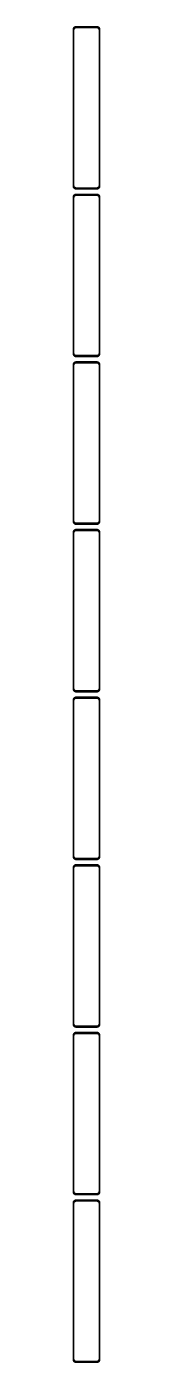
# Model space of a CAD drawing. Header units: metres. Extents: x -22 to 22, y 4050 to 8226.
# Drawn here: x -22 to 22, y 6003 to 8226 of the extents above; entities that cross this region are included whole.
import ezdxf

# ---------------------------------------------------------------- set-up
doc = ezdxf.new("R2010")
doc.units = ezdxf.units.M

msp = doc.modelspace()

# ---------------------------------------------------------------- linework, layer by layer
for p, q in [((-20.1791, 8225.22), (-20.6871, 8224.85)), ((-19.6289, 8225.52), (-20.1791, 8225.22)), ((-19.0451, 8225.76), (-19.6289, 8225.52)), ((-18.4369, 8225.91), (-19.0451, 8225.76)), ((-17.8139, 8225.99), (-18.4369, 8225.91)), ((17.8139, 8225.99), (-17.8139, 8225.99)), ((18.4369, 8225.91), (17.8139, 8225.99)), ((19.0451, 8225.76), (18.4369, 8225.91)), ((19.6289, 8225.52), (19.0451, 8225.76)), ((20.1791, 8225.22), (19.6289, 8225.52)), ((20.6871, 8224.85), (20.1791, 8225.22)), ((-22.4606, 8221.63), (-22.5, 8221)), ((-22.5, 8221), (-22.5, 7961)), ((-22.3429, 8222.24), (-22.4606, 8221.63)), ((-22.1489, 8222.84), (-22.3429, 8222.24)), ((-21.8815, 8223.41), (-22.1489, 8222.84)), ((-21.5451, 8223.94), (-21.8815, 8223.41)), ((-21.1448, 8224.42), (-21.5451, 8223.94)), ((-20.6871, 8224.85), (-21.1448, 8224.42)), ((-21, 8220.5), (-20.9684, 8221)), ((-21, 7961.5), (-21, 8220.5)), ((-20.9684, 8221), (-20.8743, 8221.49)), ((-20.8743, 8221.49), (-20.7191, 8221.97)), ((-20.7191, 8221.97), (-20.5052, 8222.43)), ((-20.5052, 8222.43), (-20.2361, 8222.85)), ((-20.2361, 8222.85), (-19.9159, 8223.24)), ((-19.9159, 8223.24), (-19.5497, 8223.58)), ((-19.5497, 8223.58), (-19.1433, 8223.88)), ((-19.1433, 8223.88), (-18.7031, 8224.12)), ((-18.7031, 8224.12), (-18.2361, 8224.3)), ((-18.2361, 8224.3), (-17.7495, 8224.43)), ((-17.7495, 8224.43), (-17.2512, 8224.49)), ((-17.2512, 8224.49), (17.2512, 8224.49)), ((17.2512, 8224.49), (17.7495, 8224.43)), ((17.7495, 8224.43), (18.2361, 8224.3)), ((18.2361, 8224.3), (18.7031, 8224.12)), ((18.7031, 8224.12), (19.1433, 8223.88)), ((19.1433, 8223.88), (19.5497, 8223.58)), ((19.5497, 8223.58), (19.9159, 8223.24)), ((19.9159, 8223.24), (20.2361, 8222.85)), ((20.2361, 8222.85), (20.5052, 8222.43)), ((20.5052, 8222.43), (20.7191, 8221.97)), ((21.1448, 8224.42), (20.6871, 8224.85)), ((20.7191, 8221.97), (20.8743, 8221.49)), ((20.8743, 8221.49), (20.9684, 8221)), ((20.9684, 8221), (21, 8220.5)), ((21, 8220.5), (21, 7961.5)), ((21.5451, 8223.94), (21.1448, 8224.42)), ((21.8815, 8223.41), (21.5451, 8223.94)), ((22.1489, 8222.84), (21.8815, 8223.41)), ((22.3429, 8222.24), (22.1489, 8222.84)), ((22.4606, 8221.63), (22.3429, 8222.24)), ((22.5, 8221), (22.4606, 8221.63)), ((22.5, 7961), (22.5, 8221)), ((-22.5, 7961), (-22.4606, 7960.37)), ((-22.4606, 7960.37), (-22.3429, 7959.76)), ((-22.3429, 7959.76), (-22.1489, 7959.16)), ((-22.1489, 7959.16), (-21.8815, 7958.59)), ((-21.8815, 7958.59), (-21.5451, 7958.06)), ((-20.9684, 7961), (-21, 7961.5)), ((-20.8743, 7960.51), (-20.9684, 7961)), ((-20.7191, 7960.03), (-20.8743, 7960.51)), ((-20.5052, 7959.57), (-20.7191, 7960.03)), ((-20.2361, 7959.15), (-20.5052, 7959.57)), ((-19.9159, 7958.76), (-20.2361, 7959.15)), ((-19.5497, 7958.42), (-19.9159, 7958.76)), ((-19.1433, 7958.12), (-19.5497, 7958.42)), ((19.5497, 7958.42), (19.1433, 7958.12)), ((19.9159, 7958.76), (19.5497, 7958.42)), ((20.2361, 7959.15), (19.9159, 7958.76)), ((20.5052, 7959.57), (20.2361, 7959.15)), ((20.7191, 7960.03), (20.5052, 7959.57)), ((20.8743, 7960.51), (20.7191, 7960.03)), ((20.9684, 7961), (20.8743, 7960.51)), ((21, 7961.5), (20.9684, 7961)), ((21.5451, 7958.06), (21.8815, 7958.59)), ((21.8815, 7958.59), (22.1489, 7959.16)), ((22.1489, 7959.16), (22.3429, 7959.76)), ((22.3429, 7959.76), (22.4606, 7960.37)), ((22.4606, 7960.37), (22.5, 7961)), ((-22.4606, 7942.63), (-22.5, 7942)), ((-22.5, 7942), (-22.5, 7682)), ((-22.3429, 7943.24), (-22.4606, 7942.63)), ((-22.1489, 7943.84), (-22.3429, 7943.24)), ((-21.8815, 7944.41), (-22.1489, 7943.84)), ((-21.5451, 7944.94), (-21.8815, 7944.41)), ((-21.5451, 7958.06), (-21.1448, 7957.58)), ((-21.1448, 7945.42), (-21.5451, 7944.94)), ((-21.1448, 7957.58), (-20.6871, 7957.15)), ((-20.6871, 7945.85), (-21.1448, 7945.42)), ((-21, 7941.5), (-20.9684, 7942)), ((-21, 7682.5), (-21, 7941.5)), ((-20.9684, 7942), (-20.8743, 7942.49)), ((-20.8743, 7942.49), (-20.7191, 7942.97)), ((-20.7191, 7942.97), (-20.5052, 7943.43)), ((-20.6871, 7957.15), (-20.1791, 7956.78)), ((-20.1791, 7946.22), (-20.6871, 7945.85)), ((-20.5052, 7943.43), (-20.2361, 7943.85)), ((-20.2361, 7943.85), (-19.9159, 7944.24)), ((-20.1791, 7956.78), (-19.6289, 7956.48)), ((-19.6289, 7946.52), (-20.1791, 7946.22)), ((-19.9159, 7944.24), (-19.5497, 7944.58)), ((-19.6289, 7956.48), (-19.0451, 7956.24)), ((-19.0451, 7946.76), (-19.6289, 7946.52)), ((-19.5497, 7944.58), (-19.1433, 7944.88)), ((-18.7031, 7957.88), (-19.1433, 7958.12)), ((-19.1433, 7944.88), (-18.7031, 7945.12)), ((-19.0451, 7956.24), (-18.4369, 7956.09)), ((-18.4369, 7946.91), (-19.0451, 7946.76)), ((-18.2361, 7957.7), (-18.7031, 7957.88)), ((-18.7031, 7945.12), (-18.2361, 7945.3)), ((-18.4369, 7956.09), (-17.8139, 7956.01)), ((-17.8139, 7946.99), (-18.4369, 7946.91)), ((-17.7495, 7957.57), (-18.2361, 7957.7)), ((-18.2361, 7945.3), (-17.7495, 7945.43)), ((-17.8139, 7956.01), (17.8139, 7956.01)), ((17.8139, 7946.99), (-17.8139, 7946.99)), ((-17.2512, 7957.51), (-17.7495, 7957.57)), ((-17.7495, 7945.43), (-17.2512, 7945.49)), ((17.2512, 7957.51), (-17.2512, 7957.51)), ((-17.2512, 7945.49), (17.2512, 7945.49)), ((17.7495, 7957.57), (17.2512, 7957.51)), ((17.2512, 7945.49), (17.7495, 7945.43)), ((18.2361, 7957.7), (17.7495, 7957.57)), ((17.7495, 7945.43), (18.2361, 7945.3)), ((17.8139, 7956.01), (18.4369, 7956.09)), ((18.4369, 7946.91), (17.8139, 7946.99)), ((18.7031, 7957.88), (18.2361, 7957.7)), ((18.2361, 7945.3), (18.7031, 7945.12)), ((18.4369, 7956.09), (19.0451, 7956.24)), ((19.0451, 7946.76), (18.4369, 7946.91)), ((19.1433, 7958.12), (18.7031, 7957.88)), ((18.7031, 7945.12), (19.1433, 7944.88)), ((19.0451, 7956.24), (19.6289, 7956.48)), ((19.6289, 7946.52), (19.0451, 7946.76)), ((19.1433, 7944.88), (19.5497, 7944.58)), ((19.5497, 7944.58), (19.9159, 7944.24)), ((19.6289, 7956.48), (20.1791, 7956.78)), ((20.1791, 7946.22), (19.6289, 7946.52)), ((19.9159, 7944.24), (20.2361, 7943.85)), ((20.1791, 7956.78), (20.6871, 7957.15)), ((20.6871, 7945.85), (20.1791, 7946.22)), ((20.2361, 7943.85), (20.5052, 7943.43)), ((20.5052, 7943.43), (20.7191, 7942.97)), ((20.6871, 7957.15), (21.1448, 7957.58)), ((21.1448, 7945.42), (20.6871, 7945.85)), ((20.7191, 7942.97), (20.8743, 7942.49)), ((20.8743, 7942.49), (20.9684, 7942)), ((20.9684, 7942), (21, 7941.5)), ((21, 7941.5), (21, 7682.5)), ((21.1448, 7957.58), (21.5451, 7958.06)), ((21.5451, 7944.94), (21.1448, 7945.42)), ((21.8815, 7944.41), (21.5451, 7944.94)), ((22.1489, 7943.84), (21.8815, 7944.41)), ((22.3429, 7943.24), (22.1489, 7943.84)), ((22.4606, 7942.63), (22.3429, 7943.24)), ((22.5, 7942), (22.4606, 7942.63)), ((22.5, 7682), (22.5, 7942)), ((-22.5, 7682), (-22.4606, 7681.37)), ((-22.4606, 7681.37), (-22.3429, 7680.76)), ((-22.3429, 7680.76), (-22.1489, 7680.16)), ((-22.1489, 7680.16), (-21.8815, 7679.59)), ((-21.8815, 7679.59), (-21.5451, 7679.06)), ((-21.5451, 7679.06), (-21.1448, 7678.58)), ((-21.1448, 7678.58), (-20.6871, 7678.15)), ((-20.9684, 7682), (-21, 7682.5)), ((-20.8743, 7681.51), (-20.9684, 7682)), ((-20.7191, 7681.03), (-20.8743, 7681.51)), ((-20.5052, 7680.57), (-20.7191, 7681.03)), ((-20.6871, 7678.15), (-20.1791, 7677.78)), ((-20.2361, 7680.15), (-20.5052, 7680.57)), ((-19.9159, 7679.76), (-20.2361, 7680.15)), ((-20.1791, 7677.78), (-19.6289, 7677.48)), ((-19.5497, 7679.42), (-19.9159, 7679.76)), ((-19.6289, 7677.48), (-19.0451, 7677.24)), ((-19.1433, 7679.12), (-19.5497, 7679.42)), ((-18.7031, 7678.88), (-19.1433, 7679.12)), ((-19.0451, 7677.24), (-18.4369, 7677.09)), ((-18.2361, 7678.7), (-18.7031, 7678.88)), ((-18.4369, 7677.09), (-17.8139, 7677.01)), ((-17.7495, 7678.57), (-18.2361, 7678.7)), ((-17.8139, 7677.01), (17.8139, 7677.01)), ((-17.2512, 7678.51), (-17.7495, 7678.57)), ((17.2512, 7678.51), (-17.2512, 7678.51)), ((17.7495, 7678.57), (17.2512, 7678.51)), ((18.2361, 7678.7), (17.7495, 7678.57)), ((17.8139, 7677.01), (18.4369, 7677.09)), ((18.7031, 7678.88), (18.2361, 7678.7)), ((18.4369, 7677.09), (19.0451, 7677.24)), ((19.1433, 7679.12), (18.7031, 7678.88)), ((19.0451, 7677.24), (19.6289, 7677.48)), ((19.5497, 7679.42), (19.1433, 7679.12)), ((19.9159, 7679.76), (19.5497, 7679.42)), ((19.6289, 7677.48), (20.1791, 7677.78)), ((20.2361, 7680.15), (19.9159, 7679.76)), ((20.1791, 7677.78), (20.6871, 7678.15)), ((20.5052, 7680.57), (20.2361, 7680.15)), ((20.7191, 7681.03), (20.5052, 7680.57)), ((20.6871, 7678.15), (21.1448, 7678.58)), ((20.8743, 7681.51), (20.7191, 7681.03)), ((20.9684, 7682), (20.8743, 7681.51)), ((21, 7682.5), (20.9684, 7682)), ((21.1448, 7678.58), (21.5451, 7679.06)), ((21.5451, 7679.06), (21.8815, 7679.59)), ((21.8815, 7679.59), (22.1489, 7680.16)), ((22.1489, 7680.16), (22.3429, 7680.76)), ((22.3429, 7680.76), (22.4606, 7681.37)), ((22.4606, 7681.37), (22.5, 7682)), ((-22.4606, 7663.63), (-22.5, 7663)), ((-22.5, 7663), (-22.5, 7403)), ((-22.3429, 7664.24), (-22.4606, 7663.63)), ((-22.1489, 7664.84), (-22.3429, 7664.24)), ((-21.8815, 7665.41), (-22.1489, 7664.84)), ((-21.5451, 7665.94), (-21.8815, 7665.41)), ((-21.1448, 7666.42), (-21.5451, 7665.94)), ((-20.6871, 7666.85), (-21.1448, 7666.42)), ((-21, 7662.5), (-20.9684, 7663)), ((-21, 7403.5), (-21, 7662.5)), ((-20.9684, 7663), (-20.8743, 7663.49)), ((-20.8743, 7663.49), (-20.7191, 7663.97)), ((-20.7191, 7663.97), (-20.5052, 7664.43)), ((-20.1791, 7667.22), (-20.6871, 7666.85)), ((-20.5052, 7664.43), (-20.2361, 7664.85)), ((-20.2361, 7664.85), (-19.9159, 7665.24)), ((-19.6289, 7667.52), (-20.1791, 7667.22)), ((-19.9159, 7665.24), (-19.5497, 7665.58)), ((-19.0451, 7667.76), (-19.6289, 7667.52)), ((-19.5497, 7665.58), (-19.1433, 7665.88)), ((-19.1433, 7665.88), (-18.7031, 7666.12)), ((-18.4369, 7667.91), (-19.0451, 7667.76)), ((-18.7031, 7666.12), (-18.2361, 7666.3)), ((-17.8139, 7667.99), (-18.4369, 7667.91)), ((-18.2361, 7666.3), (-17.7495, 7666.43)), ((17.8139, 7667.99), (-17.8139, 7667.99)), ((-17.7495, 7666.43), (-17.2512, 7666.49)), ((-17.2512, 7666.49), (17.2512, 7666.49)), ((17.2512, 7666.49), (17.7495, 7666.43)), ((17.7495, 7666.43), (18.2361, 7666.3)), ((18.4369, 7667.91), (17.8139, 7667.99)), ((18.2361, 7666.3), (18.7031, 7666.12)), ((19.0451, 7667.76), (18.4369, 7667.91)), ((18.7031, 7666.12), (19.1433, 7665.88)), ((19.6289, 7667.52), (19.0451, 7667.76)), ((19.1433, 7665.88), (19.5497, 7665.58)), ((19.5497, 7665.58), (19.9159, 7665.24)), ((20.1791, 7667.22), (19.6289, 7667.52)), ((19.9159, 7665.24), (20.2361, 7664.85)), ((20.6871, 7666.85), (20.1791, 7667.22)), ((20.2361, 7664.85), (20.5052, 7664.43)), ((20.5052, 7664.43), (20.7191, 7663.97)), ((21.1448, 7666.42), (20.6871, 7666.85)), ((20.7191, 7663.97), (20.8743, 7663.49)), ((20.8743, 7663.49), (20.9684, 7663)), ((20.9684, 7663), (21, 7662.5)), ((21, 7662.5), (21, 7403.5)), ((21.5451, 7665.94), (21.1448, 7666.42)), ((21.8815, 7665.41), (21.5451, 7665.94)), ((22.1489, 7664.84), (21.8815, 7665.41)), ((22.3429, 7664.24), (22.1489, 7664.84)), ((22.4606, 7663.63), (22.3429, 7664.24)), ((22.5, 7663), (22.4606, 7663.63)), ((22.5, 7403), (22.5, 7663)), ((-22.5, 7403), (-22.4606, 7402.37)), ((-20.9684, 7403), (-21, 7403.5)), ((-20.8743, 7402.51), (-20.9684, 7403)), ((20.9684, 7403), (20.8743, 7402.51)), ((21, 7403.5), (20.9684, 7403)), ((22.4606, 7402.37), (22.5, 7403)), ((-22.4606, 7384.63), (-22.5, 7384)), ((-22.5, 7384), (-22.5, 7124)), ((-22.4606, 7402.37), (-22.3429, 7401.76)), ((-22.3429, 7385.24), (-22.4606, 7384.63)), ((-22.3429, 7401.76), (-22.1489, 7401.16)), ((-22.1489, 7385.84), (-22.3429, 7385.24)), ((-22.1489, 7401.16), (-21.8815, 7400.59)), ((-21.8815, 7386.41), (-22.1489, 7385.84)), ((-21.8815, 7400.59), (-21.5451, 7400.06)), ((-21.5451, 7386.94), (-21.8815, 7386.41)), ((-21.5451, 7400.06), (-21.1448, 7399.58)), ((-21.1448, 7387.42), (-21.5451, 7386.94)), ((-21.1448, 7399.58), (-20.6871, 7399.15)), ((-20.6871, 7387.85), (-21.1448, 7387.42)), ((-21, 7383.5), (-20.9684, 7384)), ((-21, 7124.5), (-21, 7383.5)), ((-20.9684, 7384), (-20.8743, 7384.49)), ((-20.7191, 7402.03), (-20.8743, 7402.51)), ((-20.8743, 7384.49), (-20.7191, 7384.97)), ((-20.5052, 7401.57), (-20.7191, 7402.03)), ((-20.7191, 7384.97), (-20.5052, 7385.43)), ((-20.6871, 7399.15), (-20.1791, 7398.78)), ((-20.1791, 7388.22), (-20.6871, 7387.85)), ((-20.2361, 7401.15), (-20.5052, 7401.57)), ((-20.5052, 7385.43), (-20.2361, 7385.85)), ((-19.9159, 7400.76), (-20.2361, 7401.15)), ((-20.2361, 7385.85), (-19.9159, 7386.24)), ((-20.1791, 7398.78), (-19.6289, 7398.48)), ((-19.6289, 7388.52), (-20.1791, 7388.22)), ((-19.5497, 7400.42), (-19.9159, 7400.76)), ((-19.9159, 7386.24), (-19.5497, 7386.58)), ((-19.6289, 7398.48), (-19.0451, 7398.24)), ((-19.0451, 7388.76), (-19.6289, 7388.52)), ((-19.1433, 7400.12), (-19.5497, 7400.42)), ((-19.5497, 7386.58), (-19.1433, 7386.88)), ((-18.7031, 7399.88), (-19.1433, 7400.12)), ((-19.1433, 7386.88), (-18.7031, 7387.12)), ((-19.0451, 7398.24), (-18.4369, 7398.09)), ((-18.4369, 7388.91), (-19.0451, 7388.76)), ((-18.2361, 7399.7), (-18.7031, 7399.88)), ((-18.7031, 7387.12), (-18.2361, 7387.3)), ((-18.4369, 7398.09), (-17.8139, 7398.01)), ((-17.8139, 7388.99), (-18.4369, 7388.91)), ((-17.7495, 7399.57), (-18.2361, 7399.7)), ((-18.2361, 7387.3), (-17.7495, 7387.43)), ((-17.8139, 7398.01), (17.8139, 7398.01)), ((17.8139, 7388.99), (-17.8139, 7388.99)), ((-17.2512, 7399.51), (-17.7495, 7399.57)), ((-17.7495, 7387.43), (-17.2512, 7387.49)), ((17.2512, 7399.51), (-17.2512, 7399.51)), ((-17.2512, 7387.49), (17.2512, 7387.49)), ((17.7495, 7399.57), (17.2512, 7399.51)), ((17.2512, 7387.49), (17.7495, 7387.43)), ((18.2361, 7399.7), (17.7495, 7399.57)), ((17.7495, 7387.43), (18.2361, 7387.3)), ((17.8139, 7398.01), (18.4369, 7398.09)), ((18.4369, 7388.91), (17.8139, 7388.99)), ((18.7031, 7399.88), (18.2361, 7399.7)), ((18.2361, 7387.3), (18.7031, 7387.12)), ((18.4369, 7398.09), (19.0451, 7398.24)), ((19.0451, 7388.76), (18.4369, 7388.91)), ((19.1433, 7400.12), (18.7031, 7399.88)), ((18.7031, 7387.12), (19.1433, 7386.88)), ((19.0451, 7398.24), (19.6289, 7398.48)), ((19.6289, 7388.52), (19.0451, 7388.76)), ((19.5497, 7400.42), (19.1433, 7400.12)), ((19.1433, 7386.88), (19.5497, 7386.58)), ((19.9159, 7400.76), (19.5497, 7400.42)), ((19.5497, 7386.58), (19.9159, 7386.24)), ((19.6289, 7398.48), (20.1791, 7398.78)), ((20.1791, 7388.22), (19.6289, 7388.52)), ((20.2361, 7401.15), (19.9159, 7400.76)), ((19.9159, 7386.24), (20.2361, 7385.85)), ((20.1791, 7398.78), (20.6871, 7399.15)), ((20.6871, 7387.85), (20.1791, 7388.22)), ((20.5052, 7401.57), (20.2361, 7401.15)), ((20.2361, 7385.85), (20.5052, 7385.43)), ((20.7191, 7402.03), (20.5052, 7401.57)), ((20.5052, 7385.43), (20.7191, 7384.97)), ((20.6871, 7399.15), (21.1448, 7399.58)), ((21.1448, 7387.42), (20.6871, 7387.85)), ((20.8743, 7402.51), (20.7191, 7402.03)), ((20.7191, 7384.97), (20.8743, 7384.49)), ((20.8743, 7384.49), (20.9684, 7384)), ((20.9684, 7384), (21, 7383.5)), ((21, 7383.5), (21, 7124.5)), ((21.1448, 7399.58), (21.5451, 7400.06)), ((21.5451, 7386.94), (21.1448, 7387.42)), ((21.5451, 7400.06), (21.8815, 7400.59)), ((21.8815, 7386.41), (21.5451, 7386.94)), ((21.8815, 7400.59), (22.1489, 7401.16)), ((22.1489, 7385.84), (21.8815, 7386.41)), ((22.1489, 7401.16), (22.3429, 7401.76)), ((22.3429, 7385.24), (22.1489, 7385.84)), ((22.3429, 7401.76), (22.4606, 7402.37)), ((22.4606, 7384.63), (22.3429, 7385.24)), ((22.5, 7384), (22.4606, 7384.63)), ((22.5, 7124), (22.5, 7384)), ((-22.5, 7124), (-22.4606, 7123.37)), ((-22.4606, 7123.37), (-22.3429, 7122.76)), ((-22.3429, 7122.76), (-22.1489, 7122.16)), ((-22.1489, 7122.16), (-21.8815, 7121.59)), ((-21.8815, 7121.59), (-21.5451, 7121.06)), ((-21.5451, 7121.06), (-21.1448, 7120.58)), ((-21.1448, 7120.58), (-20.6871, 7120.15)), ((-20.9684, 7124), (-21, 7124.5)), ((-20.8743, 7123.51), (-20.9684, 7124)), ((-20.7191, 7123.03), (-20.8743, 7123.51)), ((-20.5052, 7122.57), (-20.7191, 7123.03)), ((-20.6871, 7120.15), (-20.1791, 7119.78)), ((-20.2361, 7122.15), (-20.5052, 7122.57)), ((-19.9159, 7121.76), (-20.2361, 7122.15)), ((-20.1791, 7119.78), (-19.6289, 7119.48)), ((-19.5497, 7121.42), (-19.9159, 7121.76)), ((-19.6289, 7119.48), (-19.0451, 7119.24)), ((-19.1433, 7121.12), (-19.5497, 7121.42)), ((-18.7031, 7120.88), (-19.1433, 7121.12)), ((-19.0451, 7119.24), (-18.4369, 7119.09)), ((-18.2361, 7120.7), (-18.7031, 7120.88)), ((-18.4369, 7119.09), (-17.8139, 7119.01)), ((-17.7495, 7120.57), (-18.2361, 7120.7)), ((-17.8139, 7119.01), (17.8139, 7119.01)), ((-17.2512, 7120.51), (-17.7495, 7120.57)), ((17.2512, 7120.51), (-17.2512, 7120.51)), ((17.7495, 7120.57), (17.2512, 7120.51)), ((18.2361, 7120.7), (17.7495, 7120.57)), ((17.8139, 7119.01), (18.4369, 7119.09)), ((18.7031, 7120.88), (18.2361, 7120.7)), ((18.4369, 7119.09), (19.0451, 7119.24)), ((19.1433, 7121.12), (18.7031, 7120.88)), ((19.0451, 7119.24), (19.6289, 7119.48)), ((19.5497, 7121.42), (19.1433, 7121.12)), ((19.9159, 7121.76), (19.5497, 7121.42)), ((19.6289, 7119.48), (20.1791, 7119.78)), ((20.2361, 7122.15), (19.9159, 7121.76)), ((20.1791, 7119.78), (20.6871, 7120.15)), ((20.5052, 7122.57), (20.2361, 7122.15)), ((20.7191, 7123.03), (20.5052, 7122.57)), ((20.6871, 7120.15), (21.1448, 7120.58)), ((20.8743, 7123.51), (20.7191, 7123.03)), ((20.9684, 7124), (20.8743, 7123.51)), ((21, 7124.5), (20.9684, 7124)), ((21.1448, 7120.58), (21.5451, 7121.06)), ((21.5451, 7121.06), (21.8815, 7121.59)), ((21.8815, 7121.59), (22.1489, 7122.16)), ((22.1489, 7122.16), (22.3429, 7122.76)), ((22.3429, 7122.76), (22.4606, 7123.37)), ((22.4606, 7123.37), (22.5, 7124)), ((-22.4606, 7105.63), (-22.5, 7105)), ((-22.5, 7105), (-22.5, 6845)), ((-22.3429, 7106.24), (-22.4606, 7105.63)), ((-22.1489, 7106.84), (-22.3429, 7106.24)), ((-21.8815, 7107.41), (-22.1489, 7106.84)), ((-21.5451, 7107.94), (-21.8815, 7107.41)), ((-21.1448, 7108.42), (-21.5451, 7107.94)), ((-20.6871, 7108.85), (-21.1448, 7108.42)), ((-21, 7104.5), (-20.9684, 7105)), ((-21, 6845.5), (-21, 7104.5)), ((-20.9684, 7105), (-20.8743, 7105.49)), ((-20.8743, 7105.49), (-20.7191, 7105.97)), ((-20.7191, 7105.97), (-20.5052, 7106.43)), ((-20.1791, 7109.22), (-20.6871, 7108.85)), ((-20.5052, 7106.43), (-20.2361, 7106.85)), ((-20.2361, 7106.85), (-19.9159, 7107.24)), ((-19.6289, 7109.52), (-20.1791, 7109.22)), ((-19.9159, 7107.24), (-19.5497, 7107.58)), ((-19.0451, 7109.76), (-19.6289, 7109.52)), ((-19.5497, 7107.58), (-19.1433, 7107.88)), ((-19.1433, 7107.88), (-18.7031, 7108.12)), ((-18.4369, 7109.91), (-19.0451, 7109.76)), ((-18.7031, 7108.12), (-18.2361, 7108.3)), ((-17.8139, 7109.99), (-18.4369, 7109.91)), ((-18.2361, 7108.3), (-17.7495, 7108.43)), ((17.8139, 7109.99), (-17.8139, 7109.99)), ((-17.7495, 7108.43), (-17.2512, 7108.49)), ((-17.2512, 7108.49), (17.2512, 7108.49)), ((17.2512, 7108.49), (17.7495, 7108.43)), ((17.7495, 7108.43), (18.2361, 7108.3)), ((18.4369, 7109.91), (17.8139, 7109.99)), ((18.2361, 7108.3), (18.7031, 7108.12)), ((19.0451, 7109.76), (18.4369, 7109.91)), ((18.7031, 7108.12), (19.1433, 7107.88)), ((19.6289, 7109.52), (19.0451, 7109.76)), ((19.1433, 7107.88), (19.5497, 7107.58)), ((19.5497, 7107.58), (19.9159, 7107.24)), ((20.1791, 7109.22), (19.6289, 7109.52)), ((19.9159, 7107.24), (20.2361, 7106.85)), ((20.6871, 7108.85), (20.1791, 7109.22)), ((20.2361, 7106.85), (20.5052, 7106.43)), ((20.5052, 7106.43), (20.7191, 7105.97)), ((21.1448, 7108.42), (20.6871, 7108.85)), ((20.7191, 7105.97), (20.8743, 7105.49)), ((20.8743, 7105.49), (20.9684, 7105)), ((20.9684, 7105), (21, 7104.5)), ((21, 7104.5), (21, 6845.5)), ((21.5451, 7107.94), (21.1448, 7108.42)), ((21.8815, 7107.41), (21.5451, 7107.94)), ((22.1489, 7106.84), (21.8815, 7107.41)), ((22.3429, 7106.24), (22.1489, 7106.84)), ((22.4606, 7105.63), (22.3429, 7106.24)), ((22.5, 7105), (22.4606, 7105.63)), ((22.5, 6845), (22.5, 7105)), ((-22.5, 6845), (-22.4606, 6844.37)), ((-22.4606, 6826.63), (-22.5, 6826)), ((-22.5, 6826), (-22.5, 6566)), ((-22.4606, 6844.37), (-22.3429, 6843.76)), ((-22.3429, 6827.24), (-22.4606, 6826.63)), ((-22.3429, 6843.76), (-22.1489, 6843.16)), ((-22.1489, 6827.84), (-22.3429, 6827.24)), ((-22.1489, 6843.16), (-21.8815, 6842.59)), ((-21.8815, 6828.41), (-22.1489, 6827.84)), ((-21.8815, 6842.59), (-21.5451, 6842.06)), ((-21.5451, 6828.94), (-21.8815, 6828.41)), ((-21.5451, 6842.06), (-21.1448, 6841.58)), ((-21.1448, 6829.42), (-21.5451, 6828.94)), ((-21.1448, 6841.58), (-20.6871, 6841.15)), ((-20.6871, 6829.85), (-21.1448, 6829.42)), ((-20.9684, 6845), (-21, 6845.5)), ((-21, 6825.5), (-20.9684, 6826)), ((-21, 6566.5), (-21, 6825.5)), ((-20.8743, 6844.51), (-20.9684, 6845)), ((-20.9684, 6826), (-20.8743, 6826.49)), ((-20.7191, 6844.03), (-20.8743, 6844.51)), ((-20.8743, 6826.49), (-20.7191, 6826.97)), ((-20.5052, 6843.57), (-20.7191, 6844.03)), ((-20.7191, 6826.97), (-20.5052, 6827.43)), ((-20.6871, 6841.15), (-20.1791, 6840.78)), ((-20.1791, 6830.22), (-20.6871, 6829.85)), ((-20.2361, 6843.15), (-20.5052, 6843.57)), ((-20.5052, 6827.43), (-20.2361, 6827.85)), ((-19.9159, 6842.76), (-20.2361, 6843.15)), ((-20.2361, 6827.85), (-19.9159, 6828.24)), ((-20.1791, 6840.78), (-19.6289, 6840.48)), ((-19.6289, 6830.52), (-20.1791, 6830.22)), ((-19.5497, 6842.42), (-19.9159, 6842.76)), ((-19.9159, 6828.24), (-19.5497, 6828.58)), ((-19.6289, 6840.48), (-19.0451, 6840.24)), ((-19.0451, 6830.76), (-19.6289, 6830.52)), ((-19.1433, 6842.12), (-19.5497, 6842.42)), ((-19.5497, 6828.58), (-19.1433, 6828.88)), ((-18.7031, 6841.88), (-19.1433, 6842.12)), ((-19.1433, 6828.88), (-18.7031, 6829.12)), ((-19.0451, 6840.24), (-18.4369, 6840.09)), ((-18.4369, 6830.91), (-19.0451, 6830.76)), ((-18.2361, 6841.7), (-18.7031, 6841.88)), ((-18.7031, 6829.12), (-18.2361, 6829.3)), ((-18.4369, 6840.09), (-17.8139, 6840.01)), ((-17.8139, 6830.99), (-18.4369, 6830.91)), ((-17.7495, 6841.57), (-18.2361, 6841.7)), ((-18.2361, 6829.3), (-17.7495, 6829.43)), ((-17.8139, 6840.01), (17.8139, 6840.01)), ((17.8139, 6830.99), (-17.8139, 6830.99)), ((-17.2512, 6841.51), (-17.7495, 6841.57)), ((-17.7495, 6829.43), (-17.2512, 6829.49)), ((17.2512, 6841.51), (-17.2512, 6841.51)), ((-17.2512, 6829.49), (17.2512, 6829.49)), ((17.7495, 6841.57), (17.2512, 6841.51)), ((17.2512, 6829.49), (17.7495, 6829.43)), ((18.2361, 6841.7), (17.7495, 6841.57)), ((17.7495, 6829.43), (18.2361, 6829.3)), ((17.8139, 6840.01), (18.4369, 6840.09)), ((18.4369, 6830.91), (17.8139, 6830.99)), ((18.7031, 6841.88), (18.2361, 6841.7)), ((18.2361, 6829.3), (18.7031, 6829.12)), ((18.4369, 6840.09), (19.0451, 6840.24)), ((19.0451, 6830.76), (18.4369, 6830.91)), ((19.1433, 6842.12), (18.7031, 6841.88)), ((18.7031, 6829.12), (19.1433, 6828.88)), ((19.0451, 6840.24), (19.6289, 6840.48)), ((19.6289, 6830.52), (19.0451, 6830.76)), ((19.5497, 6842.42), (19.1433, 6842.12)), ((19.1433, 6828.88), (19.5497, 6828.58)), ((19.9159, 6842.76), (19.5497, 6842.42)), ((19.5497, 6828.58), (19.9159, 6828.24)), ((19.6289, 6840.48), (20.1791, 6840.78)), ((20.1791, 6830.22), (19.6289, 6830.52)), ((20.2361, 6843.15), (19.9159, 6842.76)), ((19.9159, 6828.24), (20.2361, 6827.85)), ((20.1791, 6840.78), (20.6871, 6841.15)), ((20.6871, 6829.85), (20.1791, 6830.22)), ((20.5052, 6843.57), (20.2361, 6843.15)), ((20.2361, 6827.85), (20.5052, 6827.43)), ((20.7191, 6844.03), (20.5052, 6843.57)), ((20.5052, 6827.43), (20.7191, 6826.97)), ((20.6871, 6841.15), (21.1448, 6841.58)), ((21.1448, 6829.42), (20.6871, 6829.85)), ((20.8743, 6844.51), (20.7191, 6844.03)), ((20.7191, 6826.97), (20.8743, 6826.49)), ((20.9684, 6845), (20.8743, 6844.51)), ((20.8743, 6826.49), (20.9684, 6826)), ((21, 6845.5), (20.9684, 6845)), ((20.9684, 6826), (21, 6825.5)), ((21, 6825.5), (21, 6566.5)), ((21.1448, 6841.58), (21.5451, 6842.06)), ((21.5451, 6828.94), (21.1448, 6829.42)), ((21.5451, 6842.06), (21.8815, 6842.59)), ((21.8815, 6828.41), (21.5451, 6828.94)), ((21.8815, 6842.59), (22.1489, 6843.16)), ((22.1489, 6827.84), (21.8815, 6828.41)), ((22.1489, 6843.16), (22.3429, 6843.76)), ((22.3429, 6827.24), (22.1489, 6827.84)), ((22.3429, 6843.76), (22.4606, 6844.37)), ((22.4606, 6826.63), (22.3429, 6827.24)), ((22.4606, 6844.37), (22.5, 6845)), ((22.5, 6826), (22.4606, 6826.63)), ((22.5, 6566), (22.5, 6826)), ((-22.5, 6566), (-22.4606, 6565.37)), ((-22.4606, 6565.37), (-22.3429, 6564.76)), ((-22.3429, 6564.76), (-22.1489, 6564.16)), ((-22.1489, 6564.16), (-21.8815, 6563.59)), ((-21.8815, 6563.59), (-21.5451, 6563.06)), ((-21.5451, 6563.06), (-21.1448, 6562.58)), ((-21.1448, 6562.58), (-20.6871, 6562.15)), ((-20.9684, 6566), (-21, 6566.5)), ((-20.8743, 6565.51), (-20.9684, 6566)), ((-20.7191, 6565.03), (-20.8743, 6565.51)), ((-20.5052, 6564.57), (-20.7191, 6565.03)), ((-20.6871, 6562.15), (-20.1791, 6561.78)), ((-20.2361, 6564.15), (-20.5052, 6564.57)), ((-19.9159, 6563.76), (-20.2361, 6564.15)), ((-20.1791, 6561.78), (-19.6289, 6561.48)), ((-19.5497, 6563.42), (-19.9159, 6563.76)), ((-19.6289, 6561.48), (-19.0451, 6561.24)), ((-19.1433, 6563.12), (-19.5497, 6563.42)), ((-18.7031, 6562.88), (-19.1433, 6563.12)), ((-19.0451, 6561.24), (-18.4369, 6561.09)), ((-18.2361, 6562.7), (-18.7031, 6562.88)), ((-18.4369, 6561.09), (-17.8139, 6561.01)), ((-17.7495, 6562.57), (-18.2361, 6562.7)), ((-17.8139, 6561.01), (17.8139, 6561.01)), ((-17.2512, 6562.51), (-17.7495, 6562.57)), ((17.2512, 6562.51), (-17.2512, 6562.51)), ((17.7495, 6562.57), (17.2512, 6562.51)), ((18.2361, 6562.7), (17.7495, 6562.57)), ((17.8139, 6561.01), (18.4369, 6561.09)), ((18.7031, 6562.88), (18.2361, 6562.7)), ((18.4369, 6561.09), (19.0451, 6561.24)), ((19.1433, 6563.12), (18.7031, 6562.88)), ((19.0451, 6561.24), (19.6289, 6561.48)), ((19.5497, 6563.42), (19.1433, 6563.12)), ((19.9159, 6563.76), (19.5497, 6563.42)), ((19.6289, 6561.48), (20.1791, 6561.78)), ((20.2361, 6564.15), (19.9159, 6563.76)), ((20.1791, 6561.78), (20.6871, 6562.15)), ((20.5052, 6564.57), (20.2361, 6564.15)), ((20.7191, 6565.03), (20.5052, 6564.57)), ((20.6871, 6562.15), (21.1448, 6562.58)), ((20.8743, 6565.51), (20.7191, 6565.03)), ((20.9684, 6566), (20.8743, 6565.51)), ((21, 6566.5), (20.9684, 6566)), ((21.1448, 6562.58), (21.5451, 6563.06)), ((21.5451, 6563.06), (21.8815, 6563.59)), ((21.8815, 6563.59), (22.1489, 6564.16)), ((22.1489, 6564.16), (22.3429, 6564.76)), ((22.3429, 6564.76), (22.4606, 6565.37)), ((22.4606, 6565.37), (22.5, 6566)), ((-22.4606, 6547.63), (-22.5, 6547)), ((-22.5, 6547), (-22.5, 6287)), ((-22.3429, 6548.24), (-22.4606, 6547.63)), ((-22.1489, 6548.84), (-22.3429, 6548.24)), ((-21.8815, 6549.41), (-22.1489, 6548.84)), ((-21.5451, 6549.94), (-21.8815, 6549.41)), ((-21.1448, 6550.42), (-21.5451, 6549.94)), ((-20.6871, 6550.85), (-21.1448, 6550.42)), ((-21, 6546.5), (-20.9684, 6547)), ((-21, 6287.5), (-21, 6546.5)), ((-20.9684, 6547), (-20.8743, 6547.49)), ((-20.8743, 6547.49), (-20.7191, 6547.97)), ((-20.7191, 6547.97), (-20.5052, 6548.43)), ((-20.1791, 6551.22), (-20.6871, 6550.85)), ((-20.5052, 6548.43), (-20.2361, 6548.85)), ((-20.2361, 6548.85), (-19.9159, 6549.24)), ((-19.6289, 6551.52), (-20.1791, 6551.22)), ((-19.9159, 6549.24), (-19.5497, 6549.58)), ((-19.0451, 6551.76), (-19.6289, 6551.52)), ((-19.5497, 6549.58), (-19.1433, 6549.88)), ((-19.1433, 6549.88), (-18.7031, 6550.12)), ((-18.4369, 6551.91), (-19.0451, 6551.76)), ((-18.7031, 6550.12), (-18.2361, 6550.3)), ((-17.8139, 6551.99), (-18.4369, 6551.91)), ((-18.2361, 6550.3), (-17.7495, 6550.43)), ((17.8139, 6551.99), (-17.8139, 6551.99)), ((-17.7495, 6550.43), (-17.2512, 6550.49)), ((-17.2512, 6550.49), (17.2512, 6550.49)), ((17.2512, 6550.49), (17.7495, 6550.43)), ((17.7495, 6550.43), (18.2361, 6550.3)), ((18.4369, 6551.91), (17.8139, 6551.99)), ((18.2361, 6550.3), (18.7031, 6550.12)), ((19.0451, 6551.76), (18.4369, 6551.91)), ((18.7031, 6550.12), (19.1433, 6549.88)), ((19.6289, 6551.52), (19.0451, 6551.76)), ((19.1433, 6549.88), (19.5497, 6549.58)), ((19.5497, 6549.58), (19.9159, 6549.24)), ((20.1791, 6551.22), (19.6289, 6551.52)), ((19.9159, 6549.24), (20.2361, 6548.85)), ((20.6871, 6550.85), (20.1791, 6551.22)), ((20.2361, 6548.85), (20.5052, 6548.43)), ((20.5052, 6548.43), (20.7191, 6547.97)), ((21.1448, 6550.42), (20.6871, 6550.85)), ((20.7191, 6547.97), (20.8743, 6547.49)), ((20.8743, 6547.49), (20.9684, 6547)), ((20.9684, 6547), (21, 6546.5)), ((21, 6546.5), (21, 6287.5)), ((21.5451, 6549.94), (21.1448, 6550.42)), ((21.8815, 6549.41), (21.5451, 6549.94)), ((22.1489, 6548.84), (21.8815, 6549.41)), ((22.3429, 6548.24), (22.1489, 6548.84)), ((22.4606, 6547.63), (22.3429, 6548.24)), ((22.5, 6547), (22.4606, 6547.63)), ((22.5, 6287), (22.5, 6547)), ((-22.5, 6287), (-22.4606, 6286.37)), ((-22.4606, 6286.37), (-22.3429, 6285.76)), ((-22.3429, 6269.24), (-22.4606, 6268.63)), ((-22.3429, 6285.76), (-22.1489, 6285.16)), ((-22.1489, 6269.84), (-22.3429, 6269.24)), ((-22.1489, 6285.16), (-21.8815, 6284.59)), ((-21.8815, 6270.41), (-22.1489, 6269.84)), ((-21.8815, 6284.59), (-21.5451, 6284.06)), ((-21.5451, 6270.94), (-21.8815, 6270.41)), ((-21.5451, 6284.06), (-21.1448, 6283.58)), ((-21.1448, 6271.42), (-21.5451, 6270.94)), ((-21.1448, 6283.58), (-20.6871, 6283.15)), ((-20.6871, 6271.85), (-21.1448, 6271.42)), ((-20.9684, 6287), (-21, 6287.5)), ((-20.8743, 6286.51), (-20.9684, 6287)), ((-20.7191, 6286.03), (-20.8743, 6286.51)), ((-20.8743, 6268.49), (-20.7191, 6268.97)), ((-20.5052, 6285.57), (-20.7191, 6286.03)), ((-20.7191, 6268.97), (-20.5052, 6269.43)), ((-20.6871, 6283.15), (-20.1791, 6282.78)), ((-20.1791, 6272.22), (-20.6871, 6271.85)), ((-20.2361, 6285.15), (-20.5052, 6285.57)), ((-20.5052, 6269.43), (-20.2361, 6269.85)), ((-19.9159, 6284.76), (-20.2361, 6285.15)), ((-20.2361, 6269.85), (-19.9159, 6270.24)), ((-20.1791, 6282.78), (-19.6289, 6282.48)), ((-19.6289, 6272.52), (-20.1791, 6272.22)), ((-19.5497, 6284.42), (-19.9159, 6284.76)), ((-19.9159, 6270.24), (-19.5497, 6270.58)), ((-19.6289, 6282.48), (-19.0451, 6282.24)), ((-19.0451, 6272.76), (-19.6289, 6272.52)), ((-19.1433, 6284.12), (-19.5497, 6284.42)), ((-19.5497, 6270.58), (-19.1433, 6270.88)), ((-18.7031, 6283.88), (-19.1433, 6284.12)), ((-19.1433, 6270.88), (-18.7031, 6271.12)), ((-19.0451, 6282.24), (-18.4369, 6282.09)), ((-18.4369, 6272.91), (-19.0451, 6272.76)), ((-18.2361, 6283.7), (-18.7031, 6283.88)), ((-18.7031, 6271.12), (-18.2361, 6271.3)), ((-18.4369, 6282.09), (-17.8139, 6282.01)), ((-17.8139, 6272.99), (-18.4369, 6272.91)), ((-17.7495, 6283.57), (-18.2361, 6283.7)), ((-18.2361, 6271.3), (-17.7495, 6271.43)), ((-17.8139, 6282.01), (17.8139, 6282.01)), ((17.8139, 6272.99), (-17.8139, 6272.99)), ((-17.2512, 6283.51), (-17.7495, 6283.57)), ((-17.7495, 6271.43), (-17.2512, 6271.49)), ((17.2512, 6283.51), (-17.2512, 6283.51)), ((-17.2512, 6271.49), (17.2512, 6271.49)), ((17.7495, 6283.57), (17.2512, 6283.51)), ((17.2512, 6271.49), (17.7495, 6271.43)), ((18.2361, 6283.7), (17.7495, 6283.57)), ((17.7495, 6271.43), (18.2361, 6271.3)), ((17.8139, 6282.01), (18.4369, 6282.09)), ((18.4369, 6272.91), (17.8139, 6272.99)), ((18.7031, 6283.88), (18.2361, 6283.7)), ((18.2361, 6271.3), (18.7031, 6271.12)), ((18.4369, 6282.09), (19.0451, 6282.24)), ((19.0451, 6272.76), (18.4369, 6272.91)), ((19.1433, 6284.12), (18.7031, 6283.88)), ((18.7031, 6271.12), (19.1433, 6270.88)), ((19.0451, 6282.24), (19.6289, 6282.48)), ((19.6289, 6272.52), (19.0451, 6272.76)), ((19.5497, 6284.42), (19.1433, 6284.12)), ((19.1433, 6270.88), (19.5497, 6270.58)), ((19.9159, 6284.76), (19.5497, 6284.42)), ((19.5497, 6270.58), (19.9159, 6270.24)), ((19.6289, 6282.48), (20.1791, 6282.78)), ((20.1791, 6272.22), (19.6289, 6272.52)), ((20.2361, 6285.15), (19.9159, 6284.76)), ((19.9159, 6270.24), (20.2361, 6269.85)), ((20.1791, 6282.78), (20.6871, 6283.15)), ((20.6871, 6271.85), (20.1791, 6272.22)), ((20.5052, 6285.57), (20.2361, 6285.15)), ((20.2361, 6269.85), (20.5052, 6269.43)), ((20.7191, 6286.03), (20.5052, 6285.57)), ((20.5052, 6269.43), (20.7191, 6268.97)), ((20.6871, 6283.15), (21.1448, 6283.58)), ((21.1448, 6271.42), (20.6871, 6271.85)), ((20.8743, 6286.51), (20.7191, 6286.03)), ((20.7191, 6268.97), (20.8743, 6268.49)), ((20.9684, 6287), (20.8743, 6286.51)), ((21, 6287.5), (20.9684, 6287)), ((21.1448, 6283.58), (21.5451, 6284.06)), ((21.5451, 6270.94), (21.1448, 6271.42)), ((21.5451, 6284.06), (21.8815, 6284.59)), ((21.8815, 6270.41), (21.5451, 6270.94)), ((21.8815, 6284.59), (22.1489, 6285.16)), ((22.1489, 6269.84), (21.8815, 6270.41)), ((22.1489, 6285.16), (22.3429, 6285.76)), ((22.3429, 6269.24), (22.1489, 6269.84)), ((22.3429, 6285.76), (22.4606, 6286.37)), ((22.4606, 6268.63), (22.3429, 6269.24)), ((22.4606, 6286.37), (22.5, 6287)), ((-22.4606, 6268.63), (-22.5, 6268)), ((-22.5, 6268), (-22.5, 6008)), ((-21, 6267.5), (-20.9684, 6268)), ((-21, 6008.5), (-21, 6267.5)), ((-20.9684, 6268), (-20.8743, 6268.49)), ((20.8743, 6268.49), (20.9684, 6268)), ((20.9684, 6268), (21, 6267.5)), ((21, 6267.5), (21, 6008.5)), ((22.5, 6268), (22.4606, 6268.63)), ((22.5, 6008), (22.5, 6268)), ((-22.5, 6008), (-22.4606, 6007.37)), ((-22.4606, 6007.37), (-22.3429, 6006.76)), ((-22.3429, 6006.76), (-22.1489, 6006.16)), ((-22.1489, 6006.16), (-21.8815, 6005.59)), ((-21.8815, 6005.59), (-21.5451, 6005.06)), ((-21.5451, 6005.06), (-21.1448, 6004.58)), ((-21.1448, 6004.58), (-20.6871, 6004.15)), ((-20.9684, 6008), (-21, 6008.5)), ((-20.8743, 6007.51), (-20.9684, 6008)), ((-20.7191, 6007.03), (-20.8743, 6007.51)), ((-20.5052, 6006.57), (-20.7191, 6007.03)), ((-20.6871, 6004.15), (-20.1791, 6003.78)), ((-20.2361, 6006.15), (-20.5052, 6006.57)), ((-19.9159, 6005.76), (-20.2361, 6006.15)), ((-20.1791, 6003.78), (-19.6289, 6003.48)), ((-19.5497, 6005.42), (-19.9159, 6005.76)), ((-19.6289, 6003.48), (-19.0451, 6003.24)), ((-19.1433, 6005.12), (-19.5497, 6005.42)), ((-18.7031, 6004.88), (-19.1433, 6005.12)), ((-19.0451, 6003.24), (-18.4369, 6003.09)), ((-18.2361, 6004.7), (-18.7031, 6004.88)), ((-18.4369, 6003.09), (-17.8139, 6003.01)), ((-17.7495, 6004.57), (-18.2361, 6004.7)), ((-17.8139, 6003.01), (17.8139, 6003.01)), ((-17.2512, 6004.51), (-17.7495, 6004.57)), ((17.2512, 6004.51), (-17.2512, 6004.51)), ((17.7495, 6004.57), (17.2512, 6004.51)), ((18.2361, 6004.7), (17.7495, 6004.57)), ((17.8139, 6003.01), (18.4369, 6003.09)), ((18.7031, 6004.88), (18.2361, 6004.7)), ((18.4369, 6003.09), (19.0451, 6003.24)), ((19.1433, 6005.12), (18.7031, 6004.88)), ((19.0451, 6003.24), (19.6289, 6003.48)), ((19.5497, 6005.42), (19.1433, 6005.12)), ((19.9159, 6005.76), (19.5497, 6005.42)), ((19.6289, 6003.48), (20.1791, 6003.78)), ((20.2361, 6006.15), (19.9159, 6005.76)), ((20.1791, 6003.78), (20.6871, 6004.15)), ((20.5052, 6006.57), (20.2361, 6006.15)), ((20.7191, 6007.03), (20.5052, 6006.57)), ((20.6871, 6004.15), (21.1448, 6004.58)), ((20.8743, 6007.51), (20.7191, 6007.03)), ((20.9684, 6008), (20.8743, 6007.51)), ((21, 6008.5), (20.9684, 6008)), ((21.1448, 6004.58), (21.5451, 6005.06)), ((21.5451, 6005.06), (21.8815, 6005.59)), ((21.8815, 6005.59), (22.1489, 6006.16)), ((22.1489, 6006.16), (22.3429, 6006.76)), ((22.3429, 6006.76), (22.4606, 6007.37)), ((22.4606, 6007.37), (22.5, 6008))]:
    msp.add_line(p, q)

doc.saveas('drawing.dxf')
